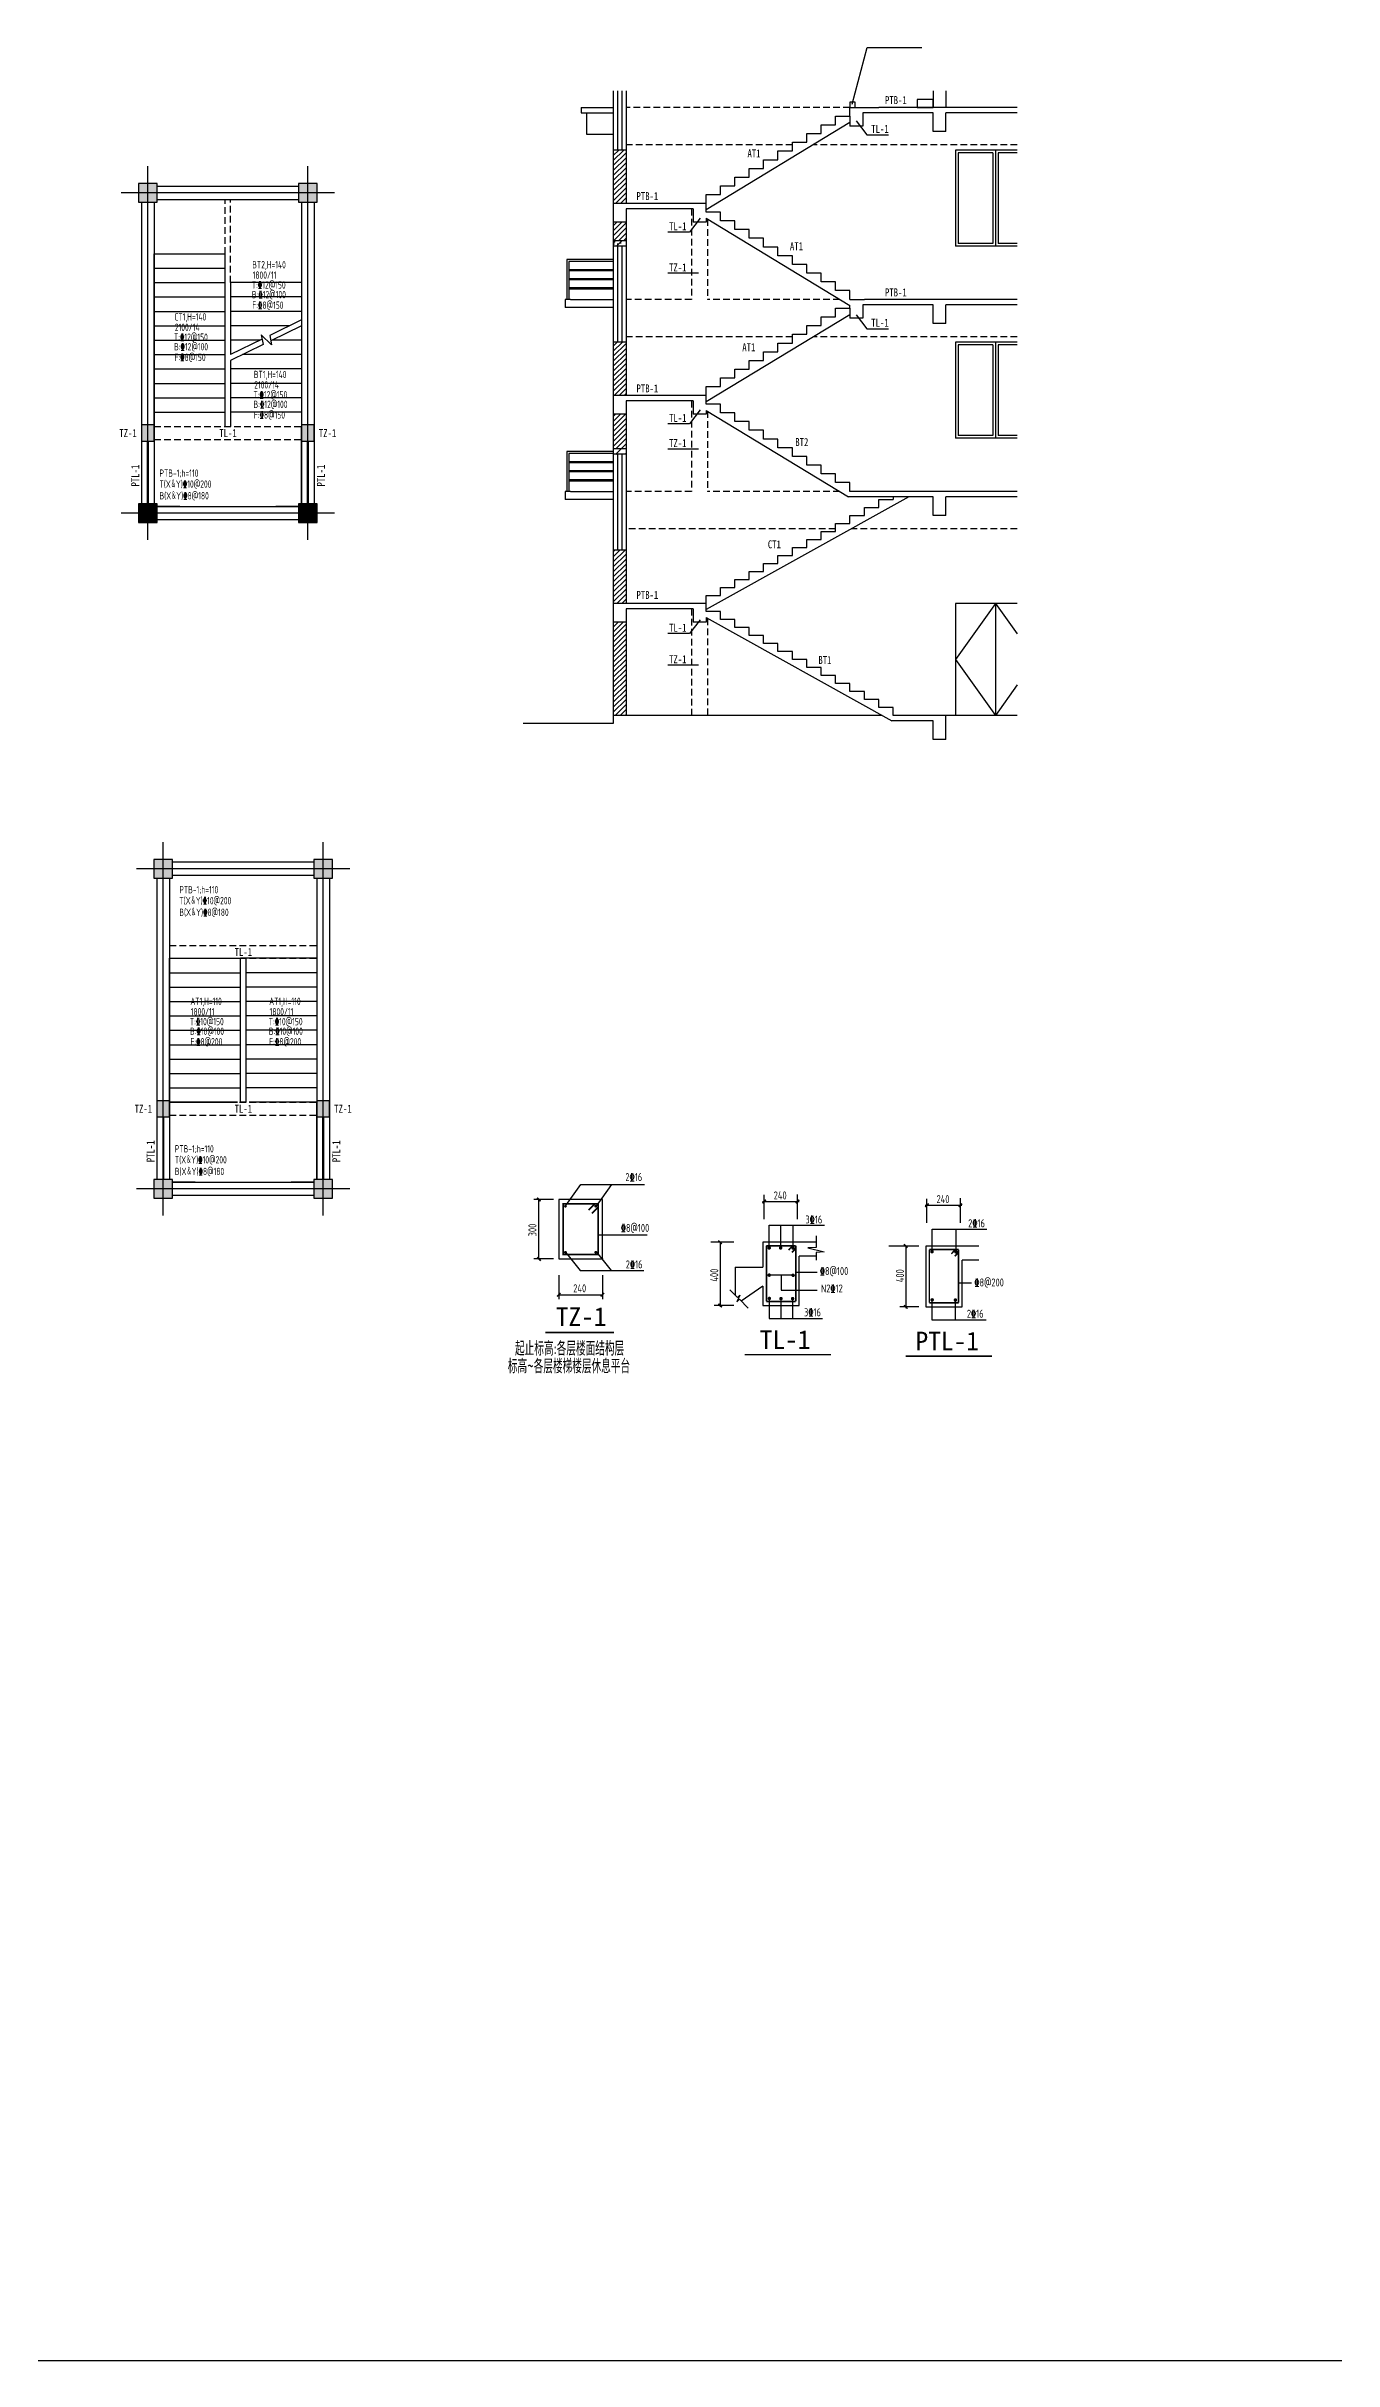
# Model space of a CAD drawing. Extents: x 389606 to 781446, y -84812 to 87496.
# Drawn here: x 653546 to 701842, y -84812 to 1976 of the extents above; entities that cross this region are included whole.
import ezdxf

# ---------------------------------------------------------------- set-up
doc = ezdxf.new("R2010")
doc.units = 0
doc.header["$LTSCALE"] = 1000
doc.header["$MEASUREMENT"] = 0
doc.linetypes.add('2', pattern=[18.5, 12, -3, 0.5, -3])
doc.linetypes.add('DASHED2', pattern=[0.375, 0.25, -0.125])
doc.layers.get('0').update_dxf_attribs({"linetype": 'CONTINUOUS'})
doc.layers.get('Defpoints').update_dxf_attribs({"linetype": 'CONTINUOUS'})
for name, color, linetype in [('101', 4, '2'), ('10114', 2, 'CONTINUOUS'), ('DOTE', 5, 'CONTINUOUS'), ('STAIR', 2, 'CONTINUOUS'), ('WALL', 1, 'CONTINUOUS'), ('支座钢筋', 1, 'CONTINUOUS'), ('梁__实线', 4, 'CONTINUOUS'), ('梁原位标注', 7, 'CONTINUOUS'), ('梁集中标注', 2, 'CONTINUOUS'), ('楼梯', 7, 'CONTINUOUS')]:
    doc.layers.add(name, color=color, linetype=linetype)
doc.styles.get("Standard").update_dxf_attribs({"font": 'GBENOR', "bigfont": 'GBCBIG'})
doc.styles.add('宋体', font='')
doc.styles.add('黑', font='simhei.ttf', dxfattribs={"width": 0.8})
doc.styles.get('宋体').set_extended_font_data('SimSun')
pattern_1 = [(45, (424829.6, 114294.92), (-94.0452, 94.0452), [])]
pattern_2 = [(45, (424829.6, 114199.42), (-176.7767, 176.7767), []), (50, (424829.6, 114199.4), (717.2602, -62.7521), [75, -825]), (355, (424829.6, 114199.4), (-138.7513, 752.1921), [60, -660]), (100.4514, (424889.4, 114194.2), (578.5094, 689.4395), [63.7402, -701.1421]), (46.1842, (424829.6, 114399.4), (1067.241, -165.519), [112.5, -1237.5]), (96.6356, (424918.5, 114385.6), (934.6627, 974.118), [95.6103, -1051.713]), (351.1842, (424829.6, 114399.4), (934.662, 974.1186), [90, -990]), (21, (424929.6, 114349.4), (596.907, -402.6189), [75, -825]), (326, (424929.6, 114349.4), (243.3153, 725.15), [60, -660]), (71.4514, (424979.35, 114315.86), (840.2226, 322.5305), [63.7402, -701.1421]), (37.5, (424829.6, 114199.42), (12.15986, 332.89385), [0, -652, 0, -670, 0, -662.5]), (7.5, (424829.6, 114199.4), (263.06954, 394.4117), [0, -382, 0, -637, 0, -252.5]), (327.5, (424606.6, 114199.42), (533.82244, -22.55487), [0, -250, 0, -780, 0, -1035]), (317.5, (424506.6, 114199.4), (583.1862, 100.105), [0, -325, 0, -518, 0, -735])]

# ---------------------------------------------------------------- blocks, each defined once
blk = doc.blocks.new('_FZHK')
blk.add_lwpolyline([(-0.5, -0.5), (0.5, -0.5), (0.5, 0.5), (-0.5, 0.5)], close=True)
blk = doc.blocks.new('_J')
at = {"const_width": 45}
blk.add_lwpolyline([(-50, -50), (50, 50)], dxfattribs=at)

msp = doc.modelspace()

# ---------------------------------------------------------------- hatches: boundary and pattern name
h = msp.add_hatch()
h.set_pattern_fill('普通砖', color=4, scale=100, style=0)
h.set_pattern_definition(pattern_1)
h.paths.add_polyline_path([(674814.4, -4614.5), (674814.4, -5314.5), (675294.4, -5314.5), (675294.4, -4614.5)])
h.paths.add_polyline_path([(675294.4, -1914.5), (674814.4, -1914.5), (674814.4, -3914.5), (675294.4, -3914.5)])
h = msp.add_hatch(color=251)
h.paths.add_polyline_path([(663008, -3875.3), (663708, -3875.3), (663708, -3175.3), (663008, -3175.3)])
h.paths.add_polyline_path([(657008, -3875.3), (657708, -3875.3), (657708, -3175.3), (657008, -3175.3)])
h = msp.add_hatch()
h.set_pattern_fill('钢筋混凝土', color=4, scale=100, style=0)
h.set_pattern_definition(pattern_2)
h.paths.add_polyline_path([(674814.4, -5314.5), (674814.4, -5514.5), (675294.4, -5514.5), (675294.4, -5314.5)])
h = msp.add_hatch()
h.set_pattern_fill('普通砖', color=4, scale=100, style=0)
h.set_pattern_definition(pattern_1)
h.paths.add_polyline_path([(675294.4, -11814.5), (674814.4, -11814.5), (674814.4, -13114.5), (675294.4, -13114.5)])
h.paths.add_polyline_path([(675294.4, -9114.5), (674814.4, -9114.5), (674814.4, -11114.5), (675294.4, -11114.5)])
h = msp.add_hatch(color=2)
h.paths.add_polyline_path([(657598, -12225.3), (657118, -12225.3), (657118, -12825.3), (657598, -12825.3)])
h.paths.add_polyline_path([(663598, -12225.3), (663118, -12225.3), (663118, -12825.3), (663598, -12825.3)])
h = msp.add_hatch()
h.set_pattern_fill('钢筋混凝土', color=4, scale=100, style=0)
h.set_pattern_definition(pattern_2)
h.paths.add_polyline_path([(674814.4, -13114.5), (674814.4, -13314.5), (675294.4, -13314.5), (675294.4, -13114.5)])
for points in [[(657008, -15875.3), (657708, -15875.3), (657708, -15175.3), (657008, -15175.3)], [(663008, -15875.3), (663708, -15875.3), (663708, -15175.3), (663008, -15175.3)]]:
    msp.add_hatch(color=251).paths.add_polyline_path(points)
h = msp.add_hatch()
h.set_pattern_fill('普通砖', color=4, scale=100, style=0)
h.set_pattern_definition(pattern_1)
h.paths.add_polyline_path([(675294.4, -16914.5), (674814.4, -16914.5), (674814.4, -18914.5), (675294.4, -18914.5)])
h = msp.add_hatch()
h.set_pattern_fill('普通砖', color=4, scale=100, style=0)
h.set_pattern_definition(pattern_1)
h.paths.add_polyline_path([(674814.4, -23114.5), (675294.4, -23114.5), (675294.4, -19614.5), (674814.4, -19614.5)])
h = msp.add_hatch(color=251)
h.paths.add_polyline_path([(657584.1, -29212.8), (658284.1, -29212.8), (658284.1, -28512.8), (657584.1, -28512.8)])
h.paths.add_polyline_path([(663584.1, -29212.8), (664284.1, -29212.8), (664284.1, -28512.8), (663584.1, -28512.8)])
h.paths.add_polyline_path([(663584.1, -41212.8), (664284.1, -41212.8), (664284.1, -40512.8), (663584.1, -40512.8)])
h.paths.add_polyline_path([(657584.1, -41212.8), (658284.1, -41212.8), (658284.1, -40512.8), (657584.1, -40512.8)])
h = msp.add_hatch(color=2)
h.paths.add_polyline_path([(658174.1, -37562.8), (657694.1, -37562.8), (657694.1, -38162.8), (658174.1, -38162.8)])
h.paths.add_polyline_path([(664174.1, -37562.8), (663694.1, -37562.8), (663694.1, -38162.8), (664174.1, -38162.8)])

# ---------------------------------------------------------------- linework, layer by layer
at = {"color": 6}
for p, q in [((683782.4, -196.1), (684337.4, 1933.9)), ((684337.4, 1933.9), (686385.5, 1933.9)), ((678015.5, -6537.2), (676866.8, -6537.2)), ((678015.5, -13127.2), (676866.8, -13127.2)), ((678015.5, -21231), (676866.8, -21231))]:
    msp.add_line(p, q, dxfattribs=at)
at = {"color": 4}
for p, q in [((674814.4, 300.5), (674814.4, -1914.5)), ((674974.4, 300.5), (674974.4, -1914.5)), ((675134.4, 300.5), (675134.4, -1914.5)), ((675294.4, 300.5), (675294.4, -1914.5)), ((686814.4, 300.5), (686814.4, -314.5)), ((687294.4, 300.5), (687294.4, -314.5)), ((673614.4, -314.5), (673614.4, -514.5)), ((673614.4, -314.5), (674814.4, -314.5)), ((673614.4, -514.5), (674814.4, -514.5)), ((673814.4, -514.5), (673814.4, -1314.5)), ((683694.4, -641.7), (683694.4, -1014.5)), ((686814.4, -514.5), (684174.4, -514.5)), ((684174.4, -514.5), (684174.4, -1014.5)), ((689969.9, -314.5), (684774.4, -314.5)), ((686814.4, -1214.5), (686814.4, -514.5)), ((689969.9, -514.5), (687294.4, -514.5)), ((687294.4, -1214.5), (687294.4, -514.5)), ((673814.4, -1314.5), (674814.4, -1314.5)), ((678294.4, -4148.2), (683694.4, -875.4)), ((684174.4, -1014.5), (683694.4, -1014.5)), ((687294.4, -1214.5), (686814.4, -1214.5)), ((674814.4, -1914.5), (674814.4, -5514.5)), ((675294.4, -1914.5), (674814.4, -1914.5)), ((675294.4, -1914.5), (675294.4, -3914.5)), ((689969.9, -1914.5), (687654.4, -1914.5)), ((687654.4, -1914.5), (687654.4, -5514.5)), ((687754.4, -2014.5), (687754.4, -5414.5)), ((689054.4, -2014.5), (687754.4, -2014.5)), ((689054.4, -2014.5), (689054.4, -5414.5)), ((689154.4, -1914.5), (689154.4, -5514.5)), ((689969.9, -2014.5), (689254.4, -2014.5)), ((689254.4, -2014.5), (689254.4, -5414.5)), ((677754.4, -3914.5), (674814.4, -3914.5)), ((675294.4, -4114.5), (675294.4, -5514.5)), ((677814.4, -4114.5), (675294.4, -4114.5)), ((677814.4, -4114.5), (677814.4, -4614.5)), ((675294.4, -4614.5), (674814.4, -4614.5)), ((678294.4, -4614.5), (677814.4, -4614.5)), ((678294.4, -4475.5), (678294.4, -4614.5)), ((678294.4, -4475.5), (683694.4, -7748.3)), ((674814.4, -6014.5), (673074.4, -6014.5)), ((673074.4, -6014.5), (673074.4, -7514.5)), ((675294.4, -5314.5), (674814.4, -5314.5)), ((674814.4, -5514.5), (674814.4, -9114.5)), ((675294.4, -5514.5), (674814.4, -5514.5)), ((674974.4, -5514.5), (674974.4, -9114.5)), ((675134.4, -5514.5), (675134.4, -9114.5)), ((675294.4, -5514.5), (675294.4, -9114.5)), ((689969.9, -5514.5), (687654.4, -5514.5)), ((689054.4, -5414.5), (687754.4, -5414.5)), ((689969.9, -5414.5), (689254.4, -5414.5)), ((674814.4, -6094.5), (673154.4, -6094.5)), ((673154.4, -6094.5), (673154.4, -7514.5)), ((673154.4, -6394.5), (674814.4, -6394.5)), ((673154.4, -6434.5), (674814.4, -6434.5)), ((673154.4, -6734.5), (674814.4, -6734.5)), ((673154.4, -6774.5), (674814.4, -6774.5)), ((673014.4, -7514.5), (673014.4, -7814.5)), ((673214.4, -7514.5), (673014.4, -7514.5)), ((673154.4, -7074.5), (674814.4, -7074.5)), ((673154.4, -7114.5), (674814.4, -7114.5)), ((673214.4, -7514.5), (674814.4, -7514.5)), ((686814.4, -7714.5), (684174.4, -7714.5)), ((684174.4, -7714.5), (684174.4, -8214.5)), ((689969.9, -7514.5), (684234.4, -7514.5)), ((686814.4, -8414.5), (686814.4, -7714.5)), ((689969.9, -7714.5), (687294.4, -7714.5)), ((687294.4, -8414.5), (687294.4, -7714.5)), ((674814.4, -7814.5), (673014.4, -7814.5)), ((678294.4, -11348.4), (683694.4, -8075.6)), ((683694.4, -7841.7), (683694.4, -8214.5)), ((684174.4, -8214.5), (683694.4, -8214.5)), ((687294.4, -8414.5), (686814.4, -8414.5)), ((674814.4, -9114.5), (674814.4, -13314.5)), ((675294.4, -9114.5), (674814.4, -9114.5)), ((675294.4, -9114.5), (675294.4, -11114.5)), ((687654.4, -9114.5), (687654.4, -12714.5)), ((689969.9, -9114.5), (687654.4, -9114.5)), ((689054.4, -9214.5), (687754.4, -9214.5)), ((687754.4, -9214.5), (687754.4, -12614.5)), ((689054.4, -9214.5), (689054.4, -12614.5)), ((689154.4, -9114.5), (689154.4, -12714.5)), ((689254.4, -9214.5), (689254.4, -12614.5)), ((689969.9, -9214.5), (689254.4, -9214.5)), ((678294.4, -11114.5), (674814.4, -11114.5)), ((675294.4, -11814.5), (674814.4, -11814.5)), ((675294.4, -11314.5), (675294.4, -13314.5)), ((677814.4, -11314.5), (675294.4, -11314.5)), ((677814.4, -11314.5), (677814.4, -11814.5)), ((678294.4, -11814.5), (677814.4, -11814.5)), ((678294.4, -11675.6), (678294.4, -11814.5)), ((678294.4, -11675.6), (683638.6, -14914.5)), ((689969.9, -12714.5), (687654.4, -12714.5)), ((689054.4, -12614.5), (687754.4, -12614.5)), ((689969.9, -12614.5), (689254.4, -12614.5)), ((673074.4, -13214.5), (673074.4, -14714.5)), ((674814.4, -13214.5), (673074.4, -13214.5)), ((673154.4, -13294.5), (673154.4, -14714.5)), ((674814.4, -13294.5), (673154.4, -13294.5)), ((673154.4, -13594.5), (674814.4, -13594.5)), ((673154.4, -13634.5), (674814.4, -13634.5)), ((675294.4, -13114.5), (674814.4, -13114.5)), ((674814.4, -13314.5), (674814.4, -16914.5)), ((675294.4, -13314.5), (674814.4, -13314.5)), ((674974.4, -13314.5), (674974.4, -16914.5)), ((675134.4, -13314.5), (675134.4, -16914.5)), ((675294.4, -13314.5), (675294.4, -16914.5)), ((673214.4, -14714.5), (673014.4, -14714.5)), ((673014.4, -14714.5), (673014.4, -15014.5)), ((673154.4, -13934.5), (674814.4, -13934.5)), ((673154.4, -13974.5), (674814.4, -13974.5)), ((673154.4, -14274.5), (674814.4, -14274.5)), ((673154.4, -14314.5), (674814.4, -14314.5)), ((673214.4, -14714.5), (674814.4, -14714.5)), ((689969.9, -14714.5), (683694.4, -14714.5)), ((674814.4, -15014.5), (673014.4, -15014.5)), ((685906.3, -14914.5), (678294.4, -19143.3)), ((686814.4, -14914.5), (683638.6, -14914.5)), ((685314.4, -14914.5), (685314.4, -15014.5)), ((686814.4, -15614.5), (686814.4, -14914.5)), ((687294.4, -15614.5), (686814.4, -15614.5)), ((687294.4, -15614.5), (687294.4, -14914.5)), ((689969.9, -14914.5), (687294.4, -14914.5)), ((674814.4, -16914.5), (674814.4, -23414.5)), ((675294.4, -16914.5), (674814.4, -16914.5)), ((675294.4, -16914.5), (675294.4, -18914.5)), ((677754.4, -18914.5), (674814.4, -18914.5)), ((689154.4, -18914.5), (687654.4, -21014.5)), ((689969.9, -18914.5), (687654.4, -18914.5)), ((687654.4, -18914.5), (687654.4, -23114.5)), ((689154.4, -18914.5), (689969.9, -20056.3)), ((689154.4, -18914.5), (689154.4, -23114.5)), ((675294.4, -19614.5), (674814.4, -19614.5)), ((675294.4, -19114.5), (675294.4, -23114.5)), ((677814.4, -19114.5), (675294.4, -19114.5)), ((677814.4, -19114.5), (677814.4, -19614.5)), ((678294.4, -19614.5), (677814.4, -19614.5)), ((678294.4, -19443.3), (678294.4, -19614.5)), ((678294.4, -19443.3), (685262.6, -23314.5)), ((687654.4, -21014.5), (689154.4, -23114.5)), ((689969.9, -21972.8), (689154.4, -23114.5)), ((674814.4, -23414.5), (671431.2, -23414.5)), ((684902.6, -23114.5), (674814.4, -23114.5)), ((686814.4, -23314.5), (685262.6, -23314.5)), ((689969.9, -23114.5), (685314.4, -23114.5)), ((686814.4, -24014.5), (686814.4, -23314.5)), ((687294.4, -24014.5), (687294.4, -23114.5)), ((687294.4, -24014.5), (686814.4, -24014.5)), ((680409.4, -41341.9), (681787.4, -41341.9)), ((686517.1, -41482.8), (687895, -41482.8)), ((681561.3, -44110.1), (680664.5, -44110.1)), ((681113.1, -44110.1), (681113.1, -44670)), ((681113.1, -44670), (682469.1, -44670))]:
    msp.add_line(p, q, dxfattribs=at)
at = {"color": 6, "linetype": 'DASHED2'}
for p, q in [((683694.4, -314.5), (675294.4, -314.5)), ((681534.4, -1714.5), (675294.4, -1714.5)), ((689969.9, -1714.5), (682310, -1714.5)), ((677754.4, -4114.5), (677754.4, -7514.5)), ((678354.4, -4512), (678354.4, -7514.5)), ((677754.4, -7514.5), (675294.4, -7514.5)), ((683308.6, -7514.5), (678354.4, -7514.5)), ((681534.4, -8914.5), (675294.4, -8914.5)), ((689969.9, -8914.5), (682310.2, -8914.5)), ((677754.4, -11314.5), (677754.4, -14714.5)), ((678354.4, -11712), (678354.4, -14714.5)), ((677754.4, -14714.5), (675294.4, -14714.5)), ((683308.6, -14714.5), (678354.4, -14714.5)), ((683154.4, -16114.5), (675294.4, -16114.5)), ((689969.9, -16114.5), (683746.3, -16114.5)), ((677754.4, -19114.5), (677754.4, -23114.5)), ((678354.4, -19476.7), (678354.4, -23114.5))]:
    msp.add_line(p, q, dxfattribs=at)
at = {"color": 2}
for p, q in [((683931.4, -822), (684327, -1342.1)), ((684327, -1342.1), (685140.4, -1342.1)), ((677680.2, -4993.8), (676866.8, -4993.8)), ((678075.8, -4473.8), (677680.2, -4993.8)), ((683931.4, -8093.2), (684327, -8613.3)), ((684327, -8613.3), (685140.4, -8613.3)), ((678075.8, -11659.6), (677680.2, -12179.7)), ((677680.2, -12179.7), (676866.8, -12179.7)), ((678075.8, -19527.3), (677680.2, -20047.3)), ((677680.2, -20047.3), (676866.8, -20047.3))]:
    msp.add_line(p, q, dxfattribs=at)
at = {"color": 4, "linetype": 'DASHED2'}
for p, q in [((660258, -5805.3), (660258, -3765.3)), ((660458, -6885.3), (660458, -3765.3)), ((657598, -12285.3), (663118, -12285.3)), ((657598, -12765.3), (663118, -12765.3)), ((658174.1, -31742.8), (663694.1, -31742.8)), ((658174.1, -32222.8), (663694.1, -32222.8)), ((658174.1, -37622.8), (663694.1, -37622.8)), ((658174.1, -38102.8), (663694.1, -38102.8))]:
    msp.add_line(p, q, dxfattribs=at)
at = {"color": 4, "linetype": 'ByBlock', "ltscale": 30}
for p, q in [((679333.2, -42871.6), (678478.8, -42871.6)), ((678821.3, -42873), (678821.3, -45292.1)), ((686276.2, -43012.5), (685153.9, -43012.5)), ((685786.7, -43013.9), (685786.7, -45345.2)), ((679333.2, -45240.9), (678594.6, -45240.9)), ((686276.2, -45294.1), (685560, -45294.1))]:
    msp.add_line(p, q, dxfattribs=at)
msp.add_lwpolyline([(605249.7, 87496.2), (781446.2, 87496.2), (781446.2, -84811.7), (605249.7, -84811.7)], close=True)
at = {"color": 4}
for points in [[(683154.4, -968.9), (683154.4, -641.6), (683694.4, -641.6)], [(683694.4, -641.6), (683694.4, -314.3), (684234.4, -314.3)], [(684234.4, -314.5), (684774.4, -314.5)], [(681534.4, -1950.7), (681534.4, -1623.4), (682074.4, -1623.4)], [(682074.4, -1623.4), (682074.4, -1296.1), (682614.4, -1296.1)], [(682614.4, -1296.1), (682614.4, -968.9), (683154.4, -968.9)], [(680454.4, -2605.3), (680454.4, -2278), (680994.4, -2278)], [(680994.4, -2278), (680994.4, -1950.7), (681534.4, -1950.7)], [(678834.4, -3587.1), (678834.4, -3259.8), (679374.4, -3259.8)], [(679374.4, -3259.8), (679374.4, -2932.5), (679914.4, -2932.5)], [(679914.4, -2932.5), (679914.4, -2605.3), (680454.4, -2605.3)], [(678294.4, -4241.7), (678294.4, -3914.4), (677754.4, -3914.4)], [(678294.4, -3914.4), (678294.4, -3587.1), (678834.4, -3587.1)], [(678834.4, -4568.9), (678834.4, -4241.7), (678294.4, -4241.7)], [(679374.4, -4896.2), (679374.4, -4568.9), (678834.4, -4568.9)], [(679914.4, -5223.5), (679914.4, -4896.2), (679374.4, -4896.2)], [(680454.4, -5550.8), (680454.4, -5223.5), (679914.4, -5223.5)], [(680994.4, -5878.1), (680994.4, -5550.8), (680454.4, -5550.8)], [(681534.4, -6205.3), (681534.4, -5878.1), (680994.4, -5878.1)], [(682074.4, -6532.6), (682074.4, -6205.3), (681534.4, -6205.3)], [(682614.4, -6859.9), (682614.4, -6532.6), (682074.4, -6532.6)], [(683154.4, -7187.2), (683154.4, -6859.9), (682614.4, -6859.9)], [(683694.4, -7514.5), (683694.4, -7187.2), (683154.4, -7187.2)], [(683694.4, -7514.5), (684234.4, -7514.5)], [(683694.4, -7841.7), (683694.4, -7748.3)], [(682074.4, -8823.6), (682074.4, -8496.3), (682614.4, -8496.3)], [(682614.4, -8496.3), (682614.4, -8169), (683154.4, -8169)], [(683154.4, -8169), (683154.4, -7841.7), (683694.4, -7841.7)], [(680454.4, -9805.4), (680454.4, -9478.1), (680994.4, -9478.1)], [(680994.4, -9478.1), (680994.4, -9150.9), (681534.4, -9150.9)], [(681534.4, -9150.9), (681534.4, -8823.6), (682074.4, -8823.6)], [(679374.4, -10460), (679374.4, -10132.7), (679914.4, -10132.7)], [(679914.4, -10132.7), (679914.4, -9805.4), (680454.4, -9805.4)], [(678294.4, -11414.5), (678294.4, -11114.5), (677754.4, -11114.5)], [(678294.4, -11441.7), (678294.4, -11114.5), (677754.4, -11114.5)], [(678294.4, -11114.5), (678294.4, -10787.3), (678834.4, -10787.3)], [(678834.4, -10787.3), (678834.4, -10460), (679374.4, -10460)], [(678834.4, -11769), (678834.4, -11441.7), (678294.4, -11441.7)], [(679374.4, -12096.3), (679374.4, -11769), (678834.4, -11769)], [(679914.4, -12423.6), (679914.4, -12096.3), (679374.4, -12096.3)], [(680454.4, -12750.9), (680454.4, -12423.6), (679914.4, -12423.6)], [(680994.4, -13078.1), (680994.4, -12750.9), (680454.4, -12750.9)], [(681534.4, -13405.4), (681534.4, -13078.1), (680994.4, -13078.1)], [(682074.4, -13732.7), (682074.4, -13405.4), (681534.4, -13405.4)], [(682614.4, -14060), (682614.4, -13732.7), (682074.4, -13732.7)], [(683154.4, -14387.3), (683154.4, -14060), (682614.4, -14060)], [(683694.4, -14714.5), (683694.4, -14387.3), (683154.4, -14387.3)], [(683694.4, -15914.5), (683694.4, -15614.5), (684234.4, -15614.5)], [(684234.4, -15614.5), (684234.4, -15314.5), (684774.4, -15314.5)], [(684774.4, -15314.5), (684774.4, -15014.5), (685314.4, -15014.5)], [(682614.4, -16514.5), (682614.4, -16214.5), (683154.4, -16214.5)], [(683154.4, -16214.5), (683154.4, -15914.5), (683694.4, -15914.5)], [(680994.4, -17414.5), (680994.4, -17114.5), (681534.4, -17114.5)], [(681534.4, -17114.5), (681534.4, -16814.5), (682074.4, -16814.5)], [(682074.4, -16814.5), (682074.4, -16514.5), (682614.4, -16514.5)], [(679374.4, -18314.5), (679374.4, -18014.5), (679914.4, -18014.5)], [(679914.4, -18014.5), (679914.4, -17714.5), (680454.4, -17714.5)], [(680454.4, -17714.5), (680454.4, -17414.5), (680994.4, -17414.5)], [(678294.4, -19214.5), (678294.4, -18914.5), (677754.4, -18914.5)], [(678294.4, -18914.5), (678294.4, -18614.5), (678834.4, -18614.5)], [(678834.4, -18614.5), (678834.4, -18314.5), (679374.4, -18314.5)], [(678834.4, -19514.5), (678834.4, -19214.5), (678294.4, -19214.5)], [(679374.4, -19814.5), (679374.4, -19514.5), (678834.4, -19514.5)], [(679914.4, -20114.5), (679914.4, -19814.5), (679374.4, -19814.5)], [(680454.4, -20414.5), (680454.4, -20114.5), (679914.4, -20114.5)], [(680994.4, -20714.5), (680994.4, -20414.5), (680454.4, -20414.5)], [(681534.4, -21014.5), (681534.4, -20714.5), (680994.4, -20714.5)], [(682074.4, -21314.5), (682074.4, -21014.5), (681534.4, -21014.5)], [(682614.4, -21614.5), (682614.4, -21314.5), (682074.4, -21314.5)], [(683154.4, -21914.5), (683154.4, -21614.5), (682614.4, -21614.5)], [(683694.4, -22214.5), (683694.4, -21914.5), (683154.4, -21914.5)], [(684234.4, -22514.5), (684234.4, -22214.5), (683694.4, -22214.5)], [(684774.4, -22814.5), (684774.4, -22514.5), (684234.4, -22514.5)], [(685314.4, -23114.5), (685314.4, -22814.5), (684774.4, -22814.5)]]:
    msp.add_lwpolyline(points, dxfattribs=at)
for points in [[(683694.4, -314.5), (683894.4, -314.5), (683894.4, -114.5), (683694.4, -114.5)], [(686814.4, -314.5), (686814.4, -14.5), (686214.4, -14.5), (686214.4, -314.5)]]:
    msp.add_lwpolyline(points, close=True, dxfattribs=at)
at = {"color": 2}
for points in [[(657598, -12225.3), (657118, -12225.3), (657118, -12825.3), (657598, -12825.3)], [(663598, -12225.3), (663118, -12225.3), (663118, -12825.3), (663598, -12825.3)], [(658174.1, -37562.8), (657694.1, -37562.8), (657694.1, -38162.8), (658174.1, -38162.8)], [(664174.1, -37562.8), (663694.1, -37562.8), (663694.1, -38162.8), (664174.1, -38162.8)]]:
    msp.add_lwpolyline(points, close=True, dxfattribs=at)
at = {"color": 2, "const_width": 80}
for points in [[(657358, -12842.9), (657358, -15175.3)], [(663358, -12842.9), (663358, -15175.3)], [(657934.1, -38180.3), (657934.1, -40512.8)], [(663934.1, -38180.3), (663934.1, -40512.8)]]:
    msp.add_lwpolyline(points, dxfattribs=at)
at = {"layer": '10114', "color": 0}
for p, q in [((681728.4, -42006.7), (681728.4, -41079)), ((687836, -42147.6), (687836, -41219.9))]:
    msp.add_line(p, q, dxfattribs=at)
at = {"layer": 'Defpoints', "color": 0, "linetype": 'ByBlock'}
for p in [(672770.2, -41269.1), (674408.9, -41793.5)]:
    msp.add_point(p, dxfattribs=at)
at = {"layer": 'Defpoints', "color": 0, "linetype": 'ByBlock', "ltscale": 30}
for p in [(678821.3, -45293.4), (685786.7, -45346.6)]:
    msp.add_point(p, dxfattribs=at)
at = {"layer": 'DOTE'}
for p, q in [((657358, -16525.3), (657358, -2525.3)), ((663358, -16525.3), (663358, -2525.3)), ((664358, -3525.3), (656358, -3525.3)), ((664358, -15525.3), (656358, -15525.3)), ((657934.1, -41862.8), (657934.1, -27862.8)), ((663934.1, -41862.8), (663934.1, -27862.8)), ((664934.1, -28862.8), (656934.1, -28862.8)), ((664934.1, -40862.8), (656934.1, -40862.8))]:
    msp.add_line(p, q, dxfattribs=at)
at = {"layer": 'STAIR'}
for p, q in [((657598, -12225.3), (657598, -5805.3)), ((657598, -5805.3), (660258, -5805.3)), ((660258, -12285.3), (660258, -5595.3)), ((660258, -12285.3), (660258, -5805.3)), ((663118, -5805.3), (663118, -8286.1)), ((657598, -6345.3), (660258, -6345.3)), ((657598, -6885.3), (660258, -6885.3)), ((663118, -6885.3), (660458, -6885.3)), ((660458, -6885.3), (660458, -9582.1)), ((660458, -6885.3), (660458, -9582.1)), ((657598, -7425.3), (660258, -7425.3)), ((663118, -7425.3), (660458, -7425.3)), ((657598, -7965.3), (660258, -7965.3)), ((657598, -8505.3), (660258, -8505.3)), ((663118, -7965.3), (660458, -7965.3)), ((662668, -8505.3), (660458, -8505.3)), ((663118, -8286.1), (661929.8, -8865)), ((663118, -8508.6), (661969.2, -9068.3)), ((663118, -8508.6), (663118, -12285.3)), ((657598, -9045.3), (660258, -9045.3)), ((661642.7, -9004.9), (660458, -9582.1)), ((661559.7, -9045.3), (660458, -9045.3)), ((661682.1, -9208.2), (660458, -9804.6)), ((661997.8, -9215.3), (661611, -8841.5)), ((661611, -8841.5), (661682.1, -9208.2)), ((661929.8, -8865), (661997.8, -9215.3)), ((663118, -9045.3), (662016.3, -9045.3)), ((657598, -9585.3), (660258, -9585.3)), ((657598, -10125.3), (660258, -10125.3)), ((660458, -9804.6), (660458, -12285.3)), ((660458, -9804.6), (660458, -12285.3)), ((663118, -10125.3), (660458, -10125.3)), ((663118, -9585.3), (660908, -9585.3)), ((657598, -10665.3), (660258, -10665.3)), ((657598, -11205.3), (660258, -11205.3)), ((663118, -10665.3), (660458, -10665.3)), ((663118, -11205.3), (660458, -11205.3)), ((657598, -11745.3), (660258, -11745.3)), ((663118, -11745.3), (660458, -11745.3)), ((657598, -12225.3), (657598, -15175.3)), ((663118, -15175.3), (663118, -12285.3)), ((663694.1, -31892.8), (663694.1, -32012.8)), ((658174.1, -37622.8), (658174.1, -32222.8)), ((658174.1, -32222.8), (660834.1, -32222.8)), ((658174.1, -32762.8), (660834.1, -32762.8)), ((660834.1, -37622.8), (660834.1, -32222.8)), ((661034.1, -32222.8), (660834.1, -32222.8)), ((661034.1, -32222.8), (661034.1, -37622.8)), ((661154.1, -32222.8), (661034.1, -32222.8)), ((661154.1, -32222.8), (661034.1, -32222.8)), ((663694.1, -32762.8), (661034.1, -32762.8)), ((663694.1, -32222.8), (661154.1, -32222.8)), ((663694.1, -32222.8), (663694.1, -37622.8)), ((658174.1, -33302.8), (660834.1, -33302.8)), ((658174.1, -33842.8), (660834.1, -33842.8)), ((663694.1, -33302.8), (661034.1, -33302.8)), ((663694.1, -33842.8), (661034.1, -33842.8)), ((658174.1, -34382.8), (660834.1, -34382.8)), ((663694.1, -34382.8), (661034.1, -34382.8)), ((658174.1, -34922.8), (660834.1, -34922.8)), ((658174.1, -35462.8), (660834.1, -35462.8)), ((663694.1, -34922.8), (661034.1, -34922.8)), ((663694.1, -35462.8), (661034.1, -35462.8)), ((658174.1, -36002.8), (660834.1, -36002.8)), ((663694.1, -36002.8), (661034.1, -36002.8)), ((658174.1, -36542.8), (660834.1, -36542.8)), ((658174.1, -37082.8), (660834.1, -37082.8)), ((663694.1, -36542.8), (661034.1, -36542.8)), ((663694.1, -37082.8), (661034.1, -37082.8)), ((658174.1, -37622.8), (660714.1, -37622.8)), ((658174.1, -37622.8), (658174.1, -40512.8)), ((660714.1, -37622.8), (658174.1, -37622.8)), ((661034.1, -37622.8), (660834.1, -37622.8)), ((663694.1, -37622.8), (661154.1, -37622.8)), ((663694.1, -37622.8), (661154.1, -37622.8)), ((663694.1, -40512.8), (663694.1, -37622.8)), ((658284.1, -40622.8), (663584.1, -40622.8))]:
    msp.add_line(p, q, dxfattribs=at)
at = {"layer": 'WALL', "color": 4}
for p, q in [((663008, -3285.3), (657708, -3285.3)), ((657118, -3875.3), (657118, -15175.3)), ((657598, -3875.3), (657598, -15175.3)), ((657708, -3765.3), (663008, -3765.3)), ((663118, -3875.3), (663118, -15175.3)), ((663598, -3875.3), (663598, -15175.3)), ((657708, -15285.3), (663008, -15285.3)), ((658558, -15285.3), (657708, -15285.3)), ((658558, -15285.3), (662158, -15285.3)), ((663008, -15285.3), (662158, -15285.3)), ((657708, -15765.3), (658558, -15765.3)), ((658558, -15765.3), (662158, -15765.3)), ((662158, -15765.3), (663008, -15765.3)), ((663584.1, -28622.8), (658284.1, -28622.8)), ((657694.1, -29212.8), (657694.1, -40512.8)), ((658174.1, -29212.8), (658174.1, -40512.8)), ((658284.1, -29102.8), (663584.1, -29102.8)), ((663694.1, -29212.8), (663694.1, -40512.8)), ((664174.1, -29212.8), (664174.1, -40512.8)), ((659134.1, -40622.8), (658284.1, -40622.8)), ((659134.1, -40622.8), (662734.1, -40622.8)), ((663584.1, -40622.8), (662734.1, -40622.8)), ((658284.1, -41102.8), (659134.1, -41102.8)), ((659134.1, -41102.8), (662734.1, -41102.8)), ((662734.1, -41102.8), (663584.1, -41102.8))]:
    msp.add_line(p, q, dxfattribs=at)
at = {"layer": 'WALL'}
for points in [[(657008, -3875.3), (657708, -3875.3), (657708, -3175.3), (657008, -3175.3)], [(663008, -3875.3), (663708, -3875.3), (663708, -3175.3), (663008, -3175.3)], [(657008, -15875.3), (657708, -15875.3), (657708, -15175.3), (657008, -15175.3)], [(663008, -15875.3), (663708, -15875.3), (663708, -15175.3), (663008, -15175.3)]]:
    msp.add_lwpolyline(points, close=True, dxfattribs=at)
at = {"layer": '支座钢筋', "const_width": 59}
for points in [[(681660.7, -43002.7), (680562.7, -43002.7)], [(680562.7, -43002.7), (680562.7, -45089.2)], [(681533, -43015.2), (681391.8, -43162.7)], [(681661.4, -43105), (681520.2, -43252.5)], [(681660.7, -45089.2), (681660.7, -43002.7)], [(686670.3, -43143.6), (686670.3, -45142.4)], [(687768.3, -43143.6), (686670.3, -43143.6)], [(687640.6, -43156.1), (687499.4, -43303.6)], [(687769, -43245.9), (687627.8, -43393.4)], [(687768.3, -45142.4), (687768.3, -43143.6)], [(680562.7, -45089.2), (681660.7, -45089.2)], [(686670.3, -45142.4), (687768.3, -45142.4)]]:
    msp.add_lwpolyline(points, dxfattribs=at)
at = {"layer": '支座钢筋', "const_width": 65.5}
for points in [[(680632.1, -43083, 1), (680697.7, -43083, 1)], [(681061.2, -43083, 1), (681126.7, -43083, 1)], [(681528.6, -43089.3, 1), (681594.1, -43089.3, 1)], [(686739.7, -43223.9, 1), (686805.3, -43223.9, 1)], [(687636.2, -43230.2, 1), (687701.7, -43230.2, 1)], [(680632.1, -44103.8, 1), (680697.7, -44103.8, 1)], [(681528.6, -44110.1, 1), (681594.1, -44110.1, 1)], [(680637.3, -44979.1, 1), (680702.9, -44979.1, 1)], [(681074.3, -44984.4, 1), (681139.9, -44984.4, 1)], [(681509.5, -44984.4, 1), (681575, -44984.4, 1)], [(686745, -45032.2, 1), (686810.5, -45032.2, 1)], [(687617.1, -45037.5, 1), (687682.7, -45037.5, 1)]]:
    msp.add_lwpolyline(points, format="xyb", close=True, dxfattribs=at)
at = {"layer": '梁__实线'}
for p, q in [((673037.4, -41491.7), (673593.4, -40701.5)), ((680475.8, -42006.7), (680475.8, -41098)), ((686583.4, -42147.6), (686583.4, -41238.9)), ((680666.8, -42234), (682742.2, -42234)), ((680666.8, -43063.2), (680666.8, -42234)), ((681095.9, -43063.2), (681095.9, -42234)), ((681568.8, -43048.2), (681568.8, -42234)), ((686774.4, -43204.1), (686774.4, -42374.9)), ((686774.4, -42374.9), (688827.2, -42374.9)), ((687676.5, -43189.1), (687676.5, -42374.9)), ((682423.5, -42871.6), (680431.6, -42871.6)), ((680431.6, -42871.6), (680431.6, -43803)), ((682423.5, -43062.9), (682113.6, -43084)), ((682113.6, -43084), (682724.9, -43232.5)), ((682423.5, -42632.1), (682423.5, -43062.9)), ((682724.9, -43232.5), (682423.5, -43253.6)), ((682423.5, -43253.6), (682423.5, -43548.8)), ((686539.2, -43012.5), (686539.2, -45294.1)), ((688531.1, -43012.5), (686539.2, -43012.5)), ((679383.5, -43803), (679383.5, -44851.2)), ((679383.5, -43803), (680431.6, -43803)), ((681698.9, -43992.2), (682462.2, -43992.2)), ((682423.5, -43396), (681791.8, -43396)), ((681791.8, -45240.9), (681791.8, -43396)), ((687899.4, -45294.1), (687899.4, -43536.9)), ((688531.1, -43536.9), (687899.4, -43536.9)), ((679183.4, -44655.6), (679473.3, -44937.8)), ((679562.3, -44859.3), (679447.2, -45110.3)), ((679447.2, -45110.3), (679551.8, -45011)), ((679473.3, -44937.8), (679562.3, -44859.3)), ((679551.8, -45011), (679875.1, -45337)), ((680431.6, -44512.4), (679615.6, -45074.7)), ((680431.6, -44512.4), (680431.6, -45240.9)), ((680662.6, -44977.2), (680662.6, -45731.9)), ((681103.6, -45000.1), (681103.6, -45731.9)), ((681538.8, -45000.1), (681538.8, -45731.9)), ((686770.2, -45030.4), (686770.2, -45785.1)), ((687646.4, -45053.3), (687646.4, -45785.1)), ((687768.3, -44397.6), (688256.8, -44397.6)), ((680431.6, -45240.9), (681791.8, -45240.9)), ((680662.6, -45731.9), (682664.1, -45731.9)), ((686539.2, -45294.1), (687899.4, -45294.1)), ((686770.2, -45785.1), (688804.6, -45785.1))]:
    msp.add_line(p, q, dxfattribs=at)
at = {"layer": '梁__实线', "color": 4}
msp.add_line((672770.2, -41269.1), (672770.2, -42710.7), dxfattribs=at)
at = {"layer": '梁__实线', "color": 1, "const_width": 65.5}
msp.add_lwpolyline([(672934, -43334.2), (674245, -43334.2), (674245, -41433), (672934, -41433)], close=True, dxfattribs=at)
at = {"layer": '梁__实线', "color": 1, "const_width": 52.4}
for points in [[(673047.5, -41520.1, -1), (672995.1, -41520.1, -1)], [(674131.5, -41520.1, 1), (674184, -41520.1, 1)], [(673047.5, -43247, 1), (672995.1, -43247, 1)], [(674131.5, -43247, -1), (674184, -43247, -1)]]:
    msp.add_lwpolyline(points, format="xyb", close=True, dxfattribs=at)
at = {"layer": '梁__实线', "color": 1, "const_width": 65.5}
for points in [[(673891.5, -41664.7), (674123.3, -41433)], [(674013.3, -41790.3), (674245, -41558.6)]]:
    msp.add_lwpolyline(points, dxfattribs=at)
at = {"layer": '梁__实线', "const_width": 59}
for points in [[(679745.2, -47088.2), (682980.8, -47088.2)], [(685787.1, -47141.3), (689022.6, -47141.3)]]:
    msp.add_lwpolyline(points, dxfattribs=at)
at = {"layer": '楼梯', "color": 4}
for p, q in [((673593.4, -40701.5), (675980.7, -40701.5)), ((674184, -41520.1), (674762.8, -40701.5)), ((672572.1, -41269.1), (671841.6, -41269.1)), ((672026.5, -43496.7), (672026.5, -41270.4)), ((672770.2, -41269.1), (672770.2, -42710.7)), ((674408.9, -41269.1), (672770.2, -41269.1)), ((674408.9, -43498), (674408.9, -41269.1)), ((672770.2, -42652.3), (672770.2, -43498)), ((673020.7, -43247), (673576.6, -43936.3)), ((674184, -43247), (674739.9, -43936.3)), ((674245, -42597.4), (676086.5, -42597.4)), ((672572.1, -43498), (671841.6, -43498)), ((672770.2, -43498), (674408.9, -43498)), ((672770.2, -44109.5), (672770.2, -45010.5)), ((673576.6, -43936.3), (675960.7, -43936.3)), ((674408.9, -44109.5), (674408.9, -45010.5)), ((672771.5, -44840.6), (674407.6, -44840.6))]:
    msp.add_line(p, q, dxfattribs=at)
for points, const_width in [([(672092.1, -41334.6), (671961, -41203.5)], 59), ([(671961, -43432.5), (672092.1, -43563.6)], 59), ([(672835.7, -44775.1), (672704.6, -44906.2)], 59), ([(674343.3, -44906.2), (674474.4, -44775.1)], 59), ([(672261.5, -46254.4), (674848.5, -46254.4)], 65.5)]:
    msp.add_lwpolyline(points, dxfattribs=dict(at, const_width=const_width))
for p in [(672026.5, -41269.1), (674408.9, -43498), (674408.9, -44840.6)]:
    msp.add_point(p, dxfattribs=at)

# ---------------------------------------------------------------- block references
at = {"color": 4, "linetype": 'ByBlock', "xscale": 1.310981759801507, "yscale": 1.310981760267168, "zscale": 1.31098176, "rotation": 180}
for p in [(680475.8, -41341.9), (681729.3, -41341.9), (686583.4, -41482.8), (687836.9, -41482.8)]:
    msp.add_blockref('_J', p, dxfattribs=at)
at = {"color": 4, "linetype": 'ByBlock', "ltscale": 30, "xscale": 1.310981760267168, "yscale": 1.310981760267168, "zscale": 1.31098176}
for p, rotation in [((678821.3, -42871.6), 90), ((685786.7, -43012.5), 90), ((678821.3, -45240.9), 270), ((685786.7, -45294.1), 270)]:
    msp.add_blockref('_J', p, dxfattribs=dict(at, rotation=rotation))
at = {"layer": 'WALL', "xscale": 700, "yscale": 700, "zscale": 700}
for p in [(657934.1, -28862.8), (663934.1, -28862.8), (657934.1, -40862.8), (663934.1, -40862.8)]:
    msp.add_blockref('_FZHK', p, dxfattribs=at)

# ---------------------------------------------------------------- texts
at = {"color": 6, "width": 0.7}
for s, p in [('T:%%13212@150', (661254.8, -7111.8)), ('BT2,H=140', (661272.8, -6352.3)), ('1800/11', (661287.8, -6741.8)), ('B:%%13212@100', (661259.9, -7472)), ('F:%%1328@150', (661274.2, -7868.4)), ('CT1,H=140', (658352.8, -8308.8)), ('2100/14', (658367.8, -8698.3)), ('T:%%13212@150', (658334.8, -9068.3)), ('B:%%13212@100', (658339.9, -9428.6)), ('F:%%1328@150', (658354.2, -9825)), ('BT1,H=140', (661332.8, -10468.8)), ('T:%%13212@150', (661314.8, -11228.3)), ('B:%%13212@100', (661319.9, -11588.6)), ('2100/14', (661347.8, -10858.3)), ('F:%%1328@150', (661334.2, -11985)), ('T(X＆Y)%%13210@200', (657793.1, -14578.9)), ('PTB-1;h=110', (657793.1, -14167.8)), ('B(X＆Y)%%1328@180', (657793.1, -15016.7)), ('T(X＆Y)%%13210@200', (658537.8, -30199.5)), ('PTB-1;h=110', (658537.8, -29788.3)), ('B(X＆Y)%%1328@180', (658537.8, -30637.2)), ('AT1,H=110', (658950.9, -33974.5)), ('AT1,H=110', (661908.1, -33974.5)), ('T:%%13210@150', (658933, -34734.1)), ('1800/11', (658966, -34364)), ('T:%%13210@150', (661890.1, -34734.1)), ('1800/11', (661923.2, -34364)), ('B:%%13210@100', (658938, -35094.3)), ('F:%%1328@200', (658952.4, -35490.7)), ('B:%%13210@100', (661895.2, -35094.3)), ('F:%%1328@200', (661909.6, -35490.7)), ('T(X＆Y)%%13210@200', (658369.1, -39916.4)), ('PTB-1;h=110', (658369.1, -39505.2)), ('B(X＆Y)%%1328@180', (658369.1, -40354.1))]:
    msp.add_text(s, height=275, dxfattribs=at).set_placement(p)
at = {"layer": '101', "color": 7, "width": 0.8}
for s, p in [('起止标高:各层楼面结构层', (671129.5, -47124)), ('标高~各层楼梯楼层休息平台', (670860.4, -47787.2))]:
    msp.add_text(s, height=531.734, dxfattribs=at).set_placement(p)
at = {"layer": '梁__实线', "color": 0, "style": '宋体'}
for s, p in [('TZ-1', (672660, -46006.2)), ('TL-1', (680308.1, -46870.1)), ('PTL-1', (686154.6, -46923.3))]:
    msp.add_text(s, height=699.19, dxfattribs=at).set_placement(p)
at = {"layer": '梁原位标注'}
for s, width, p in [('2%%13216', 0.8, (675270.3, -40576.4)), ('240', 0.75, (680833.4, -41264.4)), ('240', 0.75, (686941, -41403.7)), ('%%1328@100', 0.75, (675098.5, -42483.5)), ('3%%13216', 0.75, (682021.9, -42168.1)), ('2%%13216', 0.75, (688129.5, -42309)), ('2%%13216', 0.75, (675283.7, -43851.7)), ('%%1328@100', 0.75, (682565.9, -44102.5)), ('%%1328@200', 0.75, (688360.4, -44529.1)), ('240', 0.75, (673314.5, -44748.8)), ('N2%%13212', 0.75, (682606.5, -44754.8)), ('3%%13216', 0.75, (681971.7, -45647.4)), ('2%%13216', 0.75, (688079.3, -45700.5))]:
    msp.add_text(s, height=300, dxfattribs=dict(at, width=width)).set_placement(p)
at = {"layer": '梁原位标注', "width": 0.75}
for s, p in [('300', (671932.5, -42649.7)), ('400', (678753.6, -44348.2)), ('400', (685719, -44368.2))]:
    msp.add_text(s, height=300, rotation=90, dxfattribs=at).set_placement(p)
at = {"layer": '梁集中标注', "color": 2, "style": '黑', "width": 0.8}
for s, p in [('PTB-1 ', (685007.2, -193.1)), ('TL-1', (684492.9, -1271.2)), ('AT1', (679849.8, -2188.1)), ('PTB-1 ', (675686.5, -3792.9)), ('TL-1', (676908.9, -4923)), ('AT1', (681441.8, -5671.7)), ('PTB-1 ', (685007.2, -7403.1)), ('TL-1', (684492.9, -8542.4)), ('AT1', (679655.2, -9458.4)), ('PTB-1 ', (675686.5, -11002.9)), ('TL-1', (676908.9, -12108.8)), ('TZ-1', (656285.9, -12679.1)), ('TL-1', (660034.9, -12679.1)), ('TZ-1', (663771.6, -12679.1)), ('BT2', (681643.7, -13014.7)), ('CT1', (680615, -16849)), ('PTB-1 ', (675686.5, -18747.3)), ('TL-1', (676908.9, -19976.5)), ('BT1', (682509.9, -21187.3)), ('TL-1', (660610.9, -32136.5)), ('TZ-1', (656861.9, -38016.5)), ('TL-1', (660610.9, -38016.5)), ('TZ-1', (664347.7, -38016.5))]:
    msp.add_text(s, height=300, dxfattribs=at).set_placement(p)
at = {"layer": '梁集中标注', "color": 6, "style": '黑', "width": 0.8}
for p in [(676908.9, -6466.3), (676908.9, -13056.4), (676908.9, -21160.1)]:
    msp.add_text('TZ-1', height=300, dxfattribs=at).set_placement(p)
at = {"layer": '梁集中标注', "color": 2, "style": '黑', "width": 0.8}
for p in [(657030.7, -14530.8), (663998.1, -14530.8), (657606.8, -39868.3), (664574.1, -39868.3)]:
    msp.add_text('PTL-1', height=300, rotation=90, dxfattribs=at).set_placement(p)

doc.saveas('drawing.dxf')
